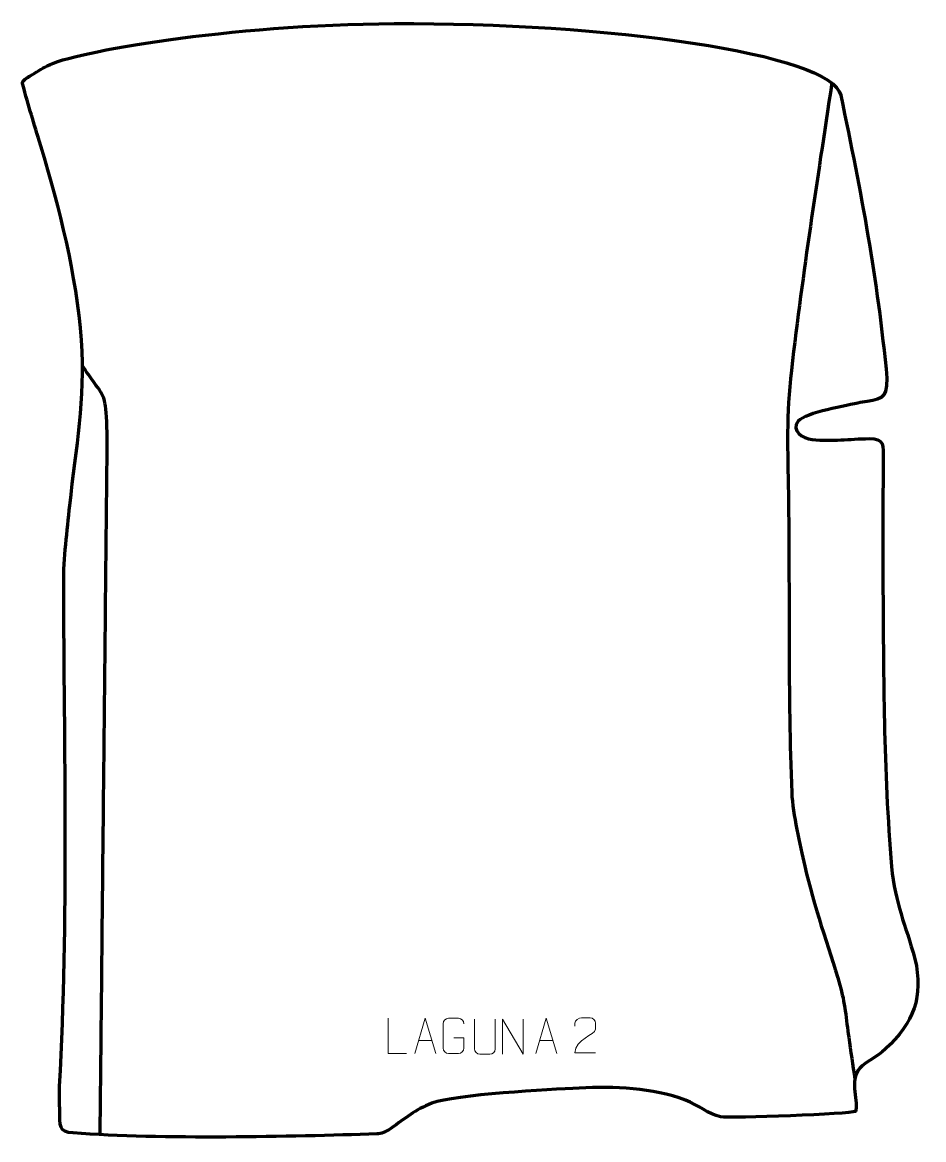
# Model space of a CAD drawing. Header units: millimetres. Extents: x -522 to 119, y 46 to 841.
import ezdxf

# ---------------------------------------------------------------- set-up
doc = ezdxf.new("R2010")
doc.units = ezdxf.units.MM
doc.header["$MEASUREMENT"] = 0
doc.layers.add('layer 2', color=7, linetype='Continuous')
doc.layers.add('layer 3', color=7, linetype='Continuous')

msp = doc.modelspace()

# ---------------------------------------------------------------- linework, layer by layer
at = {"layer": 'layer 2', "color": 142, "lineweight": 158}
for points in [[(53.6002, 797.5859), (42.6346, 724.5615), (33.5288, 666.5085), (24.8767, 593.1856), (24.8767, 593.1856), (21.1569, 561.6616), (22.2747, 536.3561), (22.7401, 505.3774), (22.7401, 505.3774), (23.7976, 435.0207), (22.3026, 363.0398), (25.1248, 292.9899), (25.1248, 292.9899), (25.7843, 277.2429), (31.0115, 256.5298), (34.4607, 240.7596), (34.4607, 240.7596), (40.691, 212.2738), (51.1547, 184.2099), (59.3821, 156.1616), (59.3821, 156.1616), (62.8718, 144.2228), (63.874, 131.483), (65.6491, 119.1944), (65.6491, 119.1944), (67.0837, 109.2628), (68.5183, 99.3312), (69.9529, 89.3997)], [(-466.4808, 49.8749), (-466.2823, 69.3674), (-466.0839, 88.8599), (-465.8853, 108.3524), (-465.8853, 108.3524), (-465.1728, 178.3253), (-464.4602, 248.2984), (-463.7477, 318.2715), (-463.7477, 318.2715), (-463.6458, 328.2677), (-463.544, 338.2638), (-463.4422, 348.2599), (-463.4422, 348.2599), (-462.8315, 408.2369), (-462.2207, 468.2138), (-461.6099, 528.1907), (-461.6099, 528.1907), (-461.5106, 537.948), (-461.3156, 546.8123), (-461.8346, 556.6005), (-461.8346, 556.6005), (-462.9023, 576.7368), (-463.6388, 573.9762), (-474.8077, 590.3017), (-474.8077, 590.3017), (-476.2245, 592.3727), (-477.6377, 594.4464), (-479.052, 596.5191)]]:
    msp.add_open_spline(points, degree=3, knots=[0, 0, 0, 0, 0.125, 0.125, 0.125, 0.125, 0.25, 0.25, 0.25, 0.25, 0.375, 0.375, 0.375, 0.375, 0.5, 0.5, 0.5, 0.5, 0.625, 0.625, 0.625, 0.625, 0.75, 0.75, 0.75, 0.75, 1, 1, 1, 1], dxfattribs=at)
at = {"layer": 'layer 2', "color": 250, "lineweight": 9}
for points, knots in [([(-248.8156, 107.6385), (-248.8156, 107.6385), (-261.7647, 107.6385), (-261.7647, 107.6385), (-261.7647, 107.6385), (-261.7647, 107.6385), (-261.7647, 132.5921), (-261.7647, 132.5921)], [0, 0, 0, 0, 0.33333333, 0.33333333, 0.33333333, 0.33333333, 1, 1, 1, 1]), ([(-242.7606, 107.6386), (-242.7606, 107.6386), (-235.3896, 132.5921), (-235.3896, 132.5921), (-235.3896, 132.5921), (-235.3896, 132.5921), (-227.8197, 107.6386), (-227.8197, 107.6386)], [0, 0, 0, 0, 0.33333333, 0.33333333, 0.33333333, 0.33333333, 1, 1, 1, 1]), ([(-215.0352, 118.6243), (-215.0352, 118.6243), (-207.8671, 118.6243), (-207.8671, 118.6243), (-207.8671, 118.6243), (-207.8671, 118.6243), (-207.8671, 111.4562), (-207.8671, 111.4562), (-207.8671, 111.4562), (-208.0068, 109.1328), (-209.684, 107.6532), (-211.8318, 107.6424), (-211.8318, 107.6424), (-214.1636, 107.6428), (-216.4956, 107.6428), (-218.8271, 107.6424), (-218.8271, 107.6424), (-220.752, 107.537), (-222.7242, 109.4215), (-222.713, 111.4388), (-222.713, 111.4388), (-222.7126, 117.2089), (-222.7126, 122.9786), (-222.713, 128.7479), (-222.713, 128.7479), (-222.7088, 130.886), (-220.962, 132.6052), (-218.8097, 132.5918), (-218.8097, 132.5918), (-216.484, 132.5918), (-214.1579, 132.5918), (-211.8318, 132.5918), (-211.8318, 132.5918), (-209.8851, 132.6272), (-207.8937, 131.1357), (-207.8671, 128.698)], [0, 0, 0, 0, 0.1, 0.1, 0.1, 0.1, 0.2, 0.2, 0.2, 0.2, 0.3, 0.3, 0.3, 0.3, 0.4, 0.4, 0.4, 0.4, 0.5, 0.5, 0.5, 0.5, 0.6, 0.6, 0.6, 0.6, 0.7, 0.7, 0.7, 0.7, 0.8, 0.8, 0.8, 0.8, 1, 1, 1, 1]), ([(-185.708, 132.1053), (-185.7084, 126.5658), (-185.6126, 116.364), (-185.6122, 110.8236), (-185.6122, 110.8236), (-185.752, 108.5841), (-187.4292, 107.1579), (-189.5769, 107.1474), (-189.5769, 107.1474), (-191.9088, 107.1478), (-194.2407, 107.1478), (-196.5722, 107.1474), (-196.5722, 107.1474), (-198.4972, 107.0459), (-200.4693, 108.8624), (-200.4581, 110.8069), (-200.4581, 110.8069), (-200.4578, 116.3688), (-200.3624, 126.5442), (-200.3628, 132.1053)], [0, 0, 0, 0, 0.16666667, 0.16666667, 0.16666667, 0.16666667, 0.33333333, 0.33333333, 0.33333333, 0.33333333, 0.5, 0.5, 0.5, 0.5, 0.66666667, 0.66666667, 0.66666667, 0.66666667, 1, 1, 1, 1]), ([(-180.3626, 107.1476), (-180.3626, 107.1476), (-180.3626, 132.1011), (-180.3626, 132.1011), (-180.3626, 132.1011), (-180.3626, 132.1011), (-165.7078, 107.1476), (-165.7078, 107.1476), (-165.7078, 107.1476), (-165.7078, 107.1476), (-165.7078, 132.1011), (-165.7078, 132.1011)], [0, 0, 0, 0, 0.25, 0.25, 0.25, 0.25, 0.5, 0.5, 0.5, 0.5, 1, 1, 1, 1]), ([(-156.7606, 107.6386), (-156.7606, 107.6386), (-149.3896, 132.5921), (-149.3896, 132.5921), (-149.3896, 132.5921), (-149.3896, 132.5921), (-141.8197, 107.6386), (-141.8197, 107.6386)], [0, 0, 0, 0, 0.33333333, 0.33333333, 0.33333333, 0.33333333, 1, 1, 1, 1]), ([(-114.3284, 108.0092), (-119.2428, 108.0095), (-124.1572, 108.0095), (-129.0713, 108.0092), (-129.0713, 108.0092), (-129.0713, 117.9415), (-114.4203, 120.5827), (-114.3284, 124.893), (-114.3284, 124.893), (-114.3287, 126.3171), (-114.3287, 127.7408), (-114.3284, 129.1641), (-114.3284, 129.1641), (-114.3453, 131.2412), (-116.4681, 132.966), (-118.1391, 132.9833), (-118.1391, 132.9833), (-120.2123, 132.9829), (-122.2852, 132.9829), (-124.3576, 132.9833), (-124.3576, 132.9833), (-126.1797, 132.9998), (-129.0044, 131.2077), (-129.0713, 129.1141), (-129.0713, 129.1141), (-129.0713, 129.1141), (-129.0713, 127.0593), (-129.0713, 127.0593)], [0, 0, 0, 0, 0.125, 0.125, 0.125, 0.125, 0.25, 0.25, 0.25, 0.25, 0.375, 0.375, 0.375, 0.375, 0.5, 0.5, 0.5, 0.5, 0.625, 0.625, 0.625, 0.625, 0.75, 0.75, 0.75, 0.75, 1, 1, 1, 1])]:
    msp.add_open_spline(points, degree=3, knots=knots, dxfattribs=at)
for points in [[(-240.038, 116.888), (-240.038, 116.888), (-230.5423, 116.888), (-230.5423, 116.888)], [(-154.038, 116.888), (-154.038, 116.888), (-144.5423, 116.888), (-144.5423, 116.888)]]:
    msp.add_open_spline(points, degree=3, dxfattribs=at)
at = {"layer": 'layer 3', "color": 242, "lineweight": 158}
msp.add_open_spline([(-521.7293, 797.3044), (-517.0169, 779.9099), (-513.9107, 770.1004), (-508.6904, 752.8501), (-508.6904, 752.8501), (-495.0832, 707.8854), (-483.3498, 661.6924), (-479.7887, 614.6956), (-479.7887, 614.6956), (-476.7567, 571.4447), (-483.5386, 539.3455), (-488.0687, 497.3029), (-488.0687, 497.3029), (-489.8808, 478.7257), (-492.5119, 460.174), (-492.4301, 441.5092), (-492.4301, 441.5092), (-491.9144, 323.7467), (-488.9764, 202.6397), (-495.2799, 84.4677), (-495.2799, 84.4677), (-495.5618, 79.1813), (-495.324, 73.8901), (-495.2405, 68.5906), (-495.2405, 68.5906), (-495.0327, 55.4143), (-495.9052, 51.8369), (-485.757, 51.0754), (-485.757, 51.0754), (-422.6112, 46.3372), (-331.0121, 48.4088), (-269.7743, 50.4227), (-269.7743, 50.4227), (-266.6476, 50.5255), (-263.7627, 51.5615), (-259.8185, 54.3392), (-259.8185, 54.3392), (-249.6435, 61.5047), (-242.7067, 67.5677), (-230.7197, 72.2514), (-230.7197, 72.2514), (-213.9658, 78.4915), (-147.2679, 81.9149), (-125.9285, 83.0395), (-125.9285, 83.0395), (-100.8624, 84.2088), (-74.1911, 83.308), (-50.4431, 74.4549), (-50.4431, 74.4549), (-41.3479, 71.0643), (-33.9248, 64.3848), (-25.5296, 62.5319), (-25.5296, 62.5319), (-17.7282, 61.1762), (67.346, 64.5897), (70.4056, 66.3823), (70.4056, 66.3823), (73.112, 72.4833), (65.3366, 87.8703), (73.4656, 97.2115), (73.4656, 97.2115), (78.043, 101.7657), (85.7957, 105.2691), (91.6444, 110.7584), (91.6444, 110.7584), (111.8772, 129.7475), (118.913, 147.5616), (112.718, 174.9636), (112.718, 174.9636), (105.8092, 199.6808), (98.8411, 213.6551), (96.0839, 240.4696), (96.0839, 240.4696), (93.301, 274.129), (91.6877, 309.2525), (90.9896, 343.0275), (90.9896, 343.0275), (89.9346, 405.1397), (89.7011, 467.8514), (90.1396, 529.973), (90.1396, 529.973), (90.2239, 539.7696), (91.2395, 544.9389), (80.1183, 544.7491), (80.1183, 544.7491), (65.8449, 544.5056), (54.3859, 542.6997), (39.6053, 544.0058), (39.6053, 544.0058), (32.7263, 544.7452), (24.3686, 550.5137), (29.8105, 557.1882), (29.8105, 557.1882), (34.6909, 563.174), (65.2001, 568.4954), (73.8894, 570.3779), (73.8894, 570.3779), (87.9776, 573.1171), (92.9273, 571.4816), (92.827, 587.601), (92.827, 587.601), (85.8059, 660.546), (74.8085, 717.4424), (59.997, 788.8014), (59.997, 788.8014), (53.7461, 818.9173), (-108.2257, 840.691), (-257.4552, 839.7902), (-257.4552, 839.7902), (-375.2509, 839.0791), (-485.1074, 819.8516), (-504.1673, 809.7936), (-504.1673, 809.7936), (-508.4101, 807.5547), (-512.4786, 805.0574), (-516.5358, 802.4969), (-516.5358, 802.4969), (-517.9495, 801.5787), (-521.8063, 799.2503), (-521.7293, 797.3044)], degree=3, knots=[0, 0, 0, 0, 0.03225806, 0.03225806, 0.03225806, 0.03225806, 0.06451613, 0.06451613, 0.06451613, 0.06451613, 0.09677419, 0.09677419, 0.09677419, 0.09677419, 0.12903226, 0.12903226, 0.12903226, 0.12903226, 0.16129032, 0.16129032, 0.16129032, 0.16129032, 0.19354839, 0.19354839, 0.19354839, 0.19354839, 0.22580645, 0.22580645, 0.22580645, 0.22580645, 0.25806452, 0.25806452, 0.25806452, 0.25806452, 0.29032258, 0.29032258, 0.29032258, 0.29032258, 0.32258065, 0.32258065, 0.32258065, 0.32258065, 0.35483871, 0.35483871, 0.35483871, 0.35483871, 0.38709677, 0.38709677, 0.38709677, 0.38709677, 0.41935484, 0.41935484, 0.41935484, 0.41935484, 0.4516129, 0.4516129, 0.4516129, 0.4516129, 0.48387097, 0.48387097, 0.48387097, 0.48387097, 0.51612903, 0.51612903, 0.51612903, 0.51612903, 0.5483871, 0.5483871, 0.5483871, 0.5483871, 0.58064516, 0.58064516, 0.58064516, 0.58064516, 0.61290323, 0.61290323, 0.61290323, 0.61290323, 0.64516129, 0.64516129, 0.64516129, 0.64516129, 0.67741935, 0.67741935, 0.67741935, 0.67741935, 0.70967742, 0.70967742, 0.70967742, 0.70967742, 0.74193548, 0.74193548, 0.74193548, 0.74193548, 0.77419355, 0.77419355, 0.77419355, 0.77419355, 0.80645161, 0.80645161, 0.80645161, 0.80645161, 0.83870968, 0.83870968, 0.83870968, 0.83870968, 0.87096774, 0.87096774, 0.87096774, 0.87096774, 0.90322581, 0.90322581, 0.90322581, 0.90322581, 0.93548387, 0.93548387, 0.93548387, 0.93548387, 1, 1, 1, 1], dxfattribs=at)

doc.saveas('drawing.dxf')
